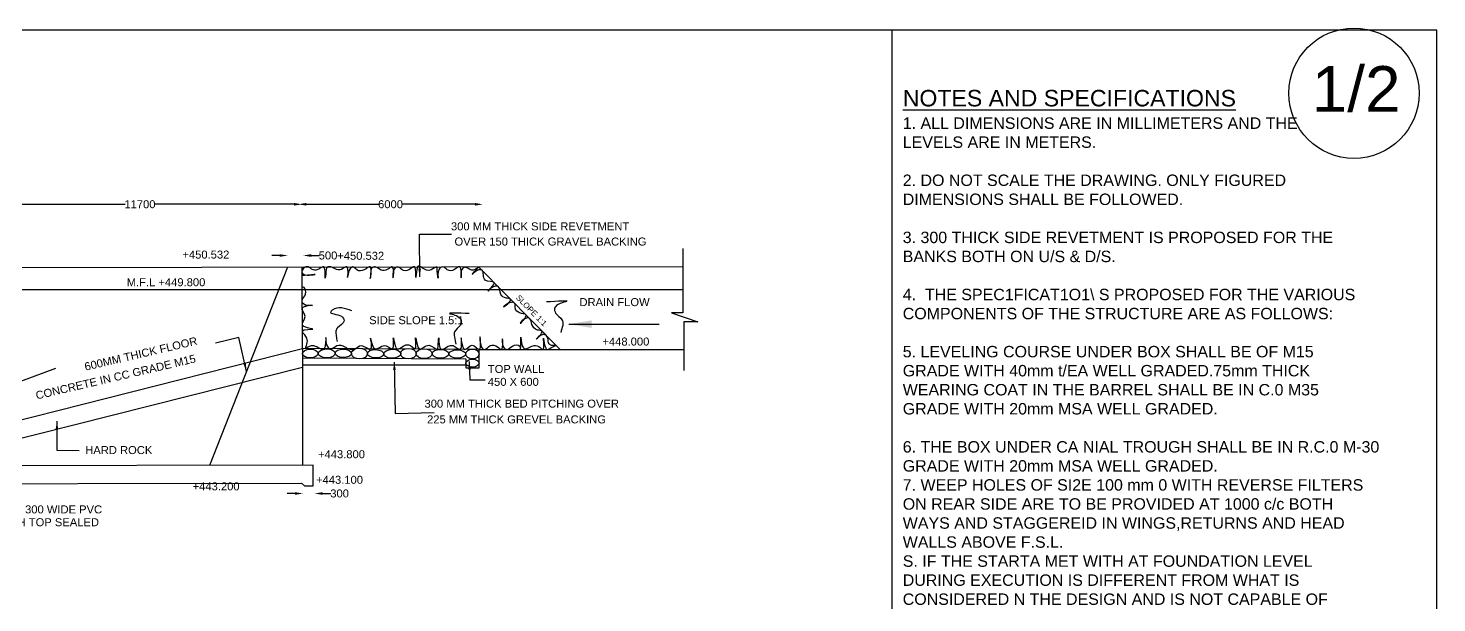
# Model space of a CAD drawing. Header units: millimetres. Extents: x 1715873 to 1731220, y 45608001 to 45618936.
# Drawn here: x 1725059 to 1731220, y 45616421 to 45618936 of the extents above; entities that cross this region are included whole.
import ezdxf

# ---------------------------------------------------------------- set-up
doc = ezdxf.new("R2010")
doc.units = ezdxf.units.MM
doc.header["$MEASUREMENT"] = 0
for name, color, linetype in [('DIMENSION', 7, 'Continuous'), ('DRAWING', 2, 'Continuous'), ('TEXT', 7, 'Continuous')]:
    doc.layers.add(name, color=color, linetype=linetype)
doc.styles.get("Standard").update_dxf_attribs({"font": 'arial.ttf', "height": 35})
doc.dimstyles.get("Standard").update_dxf_attribs({"dimtxt": 35, "dimasz": 35, "dimexe": 0.18, "dimexo": 0.0625, "dimgap": 0.09, "dimtad": 0, "dimdec": 0, "dimzin": 0, "dimdsep": 46, "dimtxsty": 'Standard', "dimcen": 0.09, "dimse1": 1, "dimse2": 1, "dimadec": 0, "dimazin": 0, "dimtfac": 1, "dimtdec": 0, "dimtofl": 0, "dimtmove": 0, "dimatfit": 3, "dimfxl": 1, "dimtolj": 1, "dimtzin": 0, "dimarcsym": 0})

# ---------------------------------------------------------------- blocks, each defined once
blk = doc.blocks.new('*D62')
at = {"layer": 'Defpoints', "color": 0, "transparency": 16777216}
for p in [(1724838.7, 45618191.5), (1726257.5, 45618194.6), (1726257.5, 45618165.1)]:
    blk.add_point(p, dxfattribs=at)
at = {"layer": 'DIMENSION', "color": 0, "lineweight": -2, "transparency": 16777216}
for p, q in [((1724873.7, 45618165.1), (1725483.9, 45618165.1)), ((1726222.5, 45618165.1), (1725612.4, 45618165.1))]:
    blk.add_line(p, q, dxfattribs=at)
at = {"layer": 'DIMENSION', "color": 0, "transparency": 16777216}
for points in [[(1724873.7, 45618170.9), (1724873.7, 45618159.3), (1724838.7, 45618165.1)], [(1726222.5, 45618170.9), (1726222.5, 45618159.3), (1726257.5, 45618165.1)]]:
    blk.add_solid(points, dxfattribs=at)
at = {"layer": 'DIMENSION', "color": 0, "transparency": 16777216, "insert": (1725548.1, 45618165.1), "char_height": 35, "attachment_point": 5}
blk.add_mtext('\\A1;11700', dxfattribs=at)
blk = doc.blocks.new('*D63')
at = {"layer": 'Defpoints', "color": 0, "transparency": 16777216}
for p in [(1726240, 45618168), (1727047.7, 45618165.1), (1727047.7, 45618160.9)]:
    blk.add_point(p, dxfattribs=at)
at = {"layer": 'DIMENSION', "color": 0, "lineweight": -2, "transparency": 16777216}
for p, q in [((1726275, 45618165.1), (1726591.5, 45618165.1)), ((1727012.7, 45618165.1), (1726696.2, 45618165.1))]:
    blk.add_line(p, q, dxfattribs=at)
at = {"layer": 'DIMENSION', "color": 0, "transparency": 16777216}
for points in [[(1726275, 45618170.9), (1726275, 45618159.3), (1726240, 45618165.1)], [(1727012.7, 45618170.9), (1727012.7, 45618159.3), (1727047.7, 45618165.1)]]:
    blk.add_solid(points, dxfattribs=at)
at = {"layer": 'DIMENSION', "color": 0, "transparency": 16777216, "insert": (1726643.9, 45618165.1), "char_height": 35, "attachment_point": 5}
blk.add_mtext('\\A1;6000', dxfattribs=at)
blk = doc.blocks.new('*D64')
at = {"layer": 'Defpoints', "color": 0, "transparency": 16777216}
for p in [(1726194.2, 45617928.4), (1726261.9, 45617940.8), (1726261.9, 45617929.9)]:
    blk.add_point(p, dxfattribs=at)
at = {"layer": 'DIMENSION', "color": 0, "lineweight": -2, "transparency": 16777216}
for p, q in [((1726159.2, 45617940.8), (1726124.2, 45617940.8)), ((1726296.9, 45617940.8), (1726331.9, 45617940.8))]:
    blk.add_line(p, q, dxfattribs=at)
at = {"layer": 'DIMENSION', "color": 0, "transparency": 16777216}
for points in [[(1726159.2, 45617946.6), (1726159.2, 45617935), (1726194.2, 45617940.8)], [(1726296.9, 45617946.6), (1726296.9, 45617935), (1726261.9, 45617940.8)]]:
    blk.add_solid(points, dxfattribs=at)
at = {"layer": 'DIMENSION', "color": 0, "transparency": 16777216, "insert": (1726370.6, 45617940.8), "char_height": 35, "attachment_point": 5}
blk.add_mtext('\\A1;500', dxfattribs=at)
blk = doc.blocks.new('*D65')
at = {"layer": 'Defpoints', "color": 0, "transparency": 16777216}
for p in [(1726312.5, 45616899.2), (1726312.5, 45616896.3), (1726261.3, 45616893.4)]:
    blk.add_point(p, dxfattribs=at)
at = {"layer": 'DIMENSION', "color": 0, "lineweight": -2, "transparency": 16777216}
for p, q in [((1726226.3, 45616899.2), (1726191.3, 45616899.2)), ((1726347.5, 45616899.2), (1726382.5, 45616899.2))]:
    blk.add_line(p, q, dxfattribs=at)
at = {"layer": 'DIMENSION', "color": 0, "transparency": 16777216}
for points in [[(1726226.3, 45616905), (1726226.3, 45616893.3), (1726261.3, 45616899.2)], [(1726347.5, 45616905), (1726347.5, 45616893.3), (1726312.5, 45616899.2)]]:
    blk.add_solid(points, dxfattribs=at)
at = {"layer": 'DIMENSION', "color": 0, "transparency": 16777216, "insert": (1726421.2, 45616899.2), "char_height": 35, "attachment_point": 5}
blk.add_mtext('\\A1;300', dxfattribs=at)

msp = doc.modelspace()

# ---------------------------------------------------------------- linework, layer by layer
at = {"layer": 'DIMENSION', "color": 0}
msp.add_lwpolyline([(1715872.7, 45608070.8), (1731219.6, 45608070.8), (1731219.6, 45618927.1), (1715872.7, 45618927.1)], close=True, dxfattribs=at)
msp.add_lwpolyline([(1728837.8, 45614807.6), (1728837.8, 45618927.1)], dxfattribs=at)
msp.add_circle((1730857.4, 45618651.1), 285, dxfattribs=at)
for centre, major_axis, ratio in [((1726293, 45617511.8), (-34.6, 0.3), 0.547777), ((1726364.5, 45617512.4), (-36.9, -0.9), 0.523583), ((1726437.1, 45617512.4), (-35.7, 0.9), 0.507207), ((1726507.7, 45617511.7), (-35, -0.2), 0.67643), ((1726578.8, 45617510.8), (-36.1, 1.1), 0.505354), ((1726651.6, 45617510.6), (-36.8, -0.8), 0.53538), ((1726721.9, 45617511.2), (-33.5, 0.2), 0.692323), ((1726790.6, 45617511.2), (-35.2, -0.2), 0.598666), ((1726862.4, 45617510.7), (-36.7, 0.7), 0.519579), ((1726936, 45617509.8), (-36.9, 0.2), 0.49437), ((1727002.2, 45617509.7), (-29.3, 0), 0.716957), ((1727002.3, 45617469.4), (-29.2, 0), 0.584024)]:
    msp.add_ellipse(centre, major_axis=major_axis, ratio=ratio, dxfattribs=at)
for points in [[(1726271.5, 45617533.4), (1726308.7, 45617546.7), (1726353.5, 45617533), (1726361.5, 45617581.3), (1726370.5, 45617538.5), (1726382.3, 45617532.9), (1726409.5, 45617547), (1726444.1, 45617541.4), (1726460, 45617532.5), (1726488.8, 45617532.4), (1726515.5, 45617546.4), (1726558.6, 45617532), (1726556.3, 45617579.2), (1726566.2, 45617544.7), (1726576.2, 45617531.9), (1726606.1, 45617543.8), (1726631, 45617542.9), (1726651.8, 45617531.6), (1726656.2, 45617580.1), (1726662.4, 45617553.1), (1726672.2, 45617531.5), (1726710.6, 45617549.4), (1726738, 45617541.8), (1726749.6, 45617533.1), (1726753, 45617581), (1726760.3, 45617552.8), (1726770.2, 45617531), (1726811.7, 45617547.9), (1726848.1, 45617530.6), (1726853.1, 45617565.4), (1726854.9, 45617580.4), (1726856.6, 45617552.4), (1726866.7, 45617530.5), (1726896.5, 45617543.8), (1726917.3, 45617546.6), (1726949.1, 45617530.1), (1726952.8, 45617581.2), (1726959.2, 45617543.8), (1726969.4, 45617530), (1727000.5, 45617548.4), (1727031.5, 45617529.7), (1727035.5, 45617584.4), (1727042, 45617539.7), (1727053.5, 45617529.7), (1727079.8, 45617546.6), (1727112.3, 45617540.6), (1727129.4, 45617529.7), (1727133.3, 45617576.8), (1727138.6, 45617539.2), (1727152, 45617529.7), (1727177.8, 45617544.6), (1727208.9, 45617543.6), (1727212.1, 45617529.7), (1727214.2, 45617583.1), (1727219.7, 45617545.7), (1727231.5, 45617532.8), (1727271.7, 45617547.3), (1727298.3, 45617537.8), (1727308.9, 45617529.7), (1727312.4, 45617579.3), (1727319.3, 45617546.1), (1727327.6, 45617529.7), (1727353.2, 45617541.1), (1727368, 45617547.3), (1727347.4, 45617547.1), (1727326.3, 45617589.7), (1727309.8, 45617594.7), (1727281, 45617575.3), (1727306.7, 45617609.5), (1727286.5, 45617614.7), (1727262.3, 45617639.2), (1727253.5, 45617663.5), (1727242.2, 45617667.6), (1727210.6, 45617644.3), (1727236.8, 45617680.4), (1727217.3, 45617687.4), (1727190.5, 45617706.2), (1727185.7, 45617732.4), (1727172.2, 45617735.7), (1727138.5, 45617716.2), (1727169.1, 45617749.2), (1727149.4, 45617754.6), (1727126.3, 45617770.5), (1727114, 45617805.2), (1727100.9, 45617806.6), (1727069.3, 45617785), (1727097.4, 45617822), (1727058.4, 45617833.1), (1727044.1, 45617876.2), (1727022.4, 45617875), (1727000.4, 45617857.5), (1727029.2, 45617891.3), (1727007.4, 45617876), (1726973.9, 45617888.9), (1726959.8, 45617886), (1726952.4, 45617842.5), (1726946.4, 45617891.2), (1726923.6, 45617879.1), (1726892.3, 45617878.2), (1726870.9, 45617891.1), (1726856.6, 45617881.6), (1726851.9, 45617841.1), (1726848.3, 45617871.7), (1726845.3, 45617891.1), (1726822.2, 45617877.7), (1726783.9, 45617886), (1726776.7, 45617891), (1726764.6, 45617893.6), (1726759.3, 45617879.8), (1726754.4, 45617845.2), (1726748.4, 45617891), (1726723.7, 45617878), (1726694.4, 45617878.4), (1726673.9, 45617890.9), (1726661, 45617882.8), (1726655.5, 45617842.9), (1726651.8, 45617890.9), (1726631.5, 45617881), (1726602.5, 45617877), (1726577.1, 45617890.8), (1726563.3, 45617887.2), (1726557.3, 45617858.1), (1726555.2, 45617839.9), (1726555.2, 45617890.8), (1726529.1, 45617878.4), (1726496.4, 45617878.2), (1726477.7, 45617890.8), (1726468.7, 45617885.1), (1726456, 45617845.2), (1726453.2, 45617890.7), (1726429.1, 45617880.3), (1726408.1, 45617879.6), (1726382.9, 45617890.7), (1726369.3, 45617890.6), (1726360.6, 45617858.4), (1726358, 45617842.2), (1726352, 45617890.6), (1726326.6, 45617879.1), (1726298.7, 45617881.4), (1726283.5, 45617890.6), (1726269.9, 45617890.5), (1726258, 45617863.2), (1726314, 45617858.4), (1726268.3, 45617853.1), (1726258, 45617853.1)], [(1726271.5, 45617533.4), (1726274.2, 45617585.9), (1726258.3, 45617610.5), (1726303.9, 45617618.7), (1726268.6, 45617628.4), (1726258.3, 45617637), (1726270.8, 45617673.6), (1726258.2, 45617712), (1726303.2, 45617722.7), (1726260.9, 45617730.1), (1726258.1, 45617745.7), (1726272.1, 45617771.9), (1726258.1, 45617804.3), (1726257.8, 45617804.3)], [(1726475.1, 45617698.4), (1726389, 45617701.2), (1726382.2, 45617694.3), (1726429.1, 45617675.2), (1726440.5, 45617655.2), (1726412.2, 45617624.1), (1726405.4, 45617609.6), (1726406.3, 45617588.7), (1726409.9, 45617565)], [(1727325.5, 45617738.9), (1727413, 45617740.2), (1727361.4, 45617710.2), (1727366.1, 45617689), (1727393.8, 45617660), (1727388, 45617603.6)], [(1726988.4, 45617687), (1726903.8, 45617686.2), (1726948.9, 45617665.3), (1726949.4, 45617636.1), (1726924, 45617607.1), (1726923.2, 45617584.5), (1726930.2, 45617552.4)]]:
    msp.add_spline(points, degree=3, dxfattribs=at)
at = {"layer": 'DRAWING', "color": 0}
for points in [[(1727921.9, 45617971.2), (1727921.9, 45617690.1), (1727872.5, 45617690.1), (1727988.4, 45617650.4), (1727926.3, 45617650.4), (1727926.3, 45617438)], [(1720615.5, 45617539.9), (1721536.5, 45617349), (1724262.8, 45617346.6), (1724765.2, 45617484), (1724765.2, 45617889.1), (1727921.9, 45617892.2)], [(1720616.2, 45617209.3), (1721515.9, 45617029.5), (1724240.8, 45617025.8), (1724761.3, 45617153.9), (1726258.4, 45617533.5), (1726258, 45617890.5)], [(1726193, 45617890.5), (1725852.5, 45617022.2)], [(1727029.2, 45617891.3), (1727385.3, 45617529.7)], [(1724765.2, 45617792.5), (1727921.9, 45617792.5)], [(1726258.4, 45617533.5), (1726259, 45617022.7)], [(1727031.5, 45617529.7), (1726258.4, 45617533.5)], [(1726258.4, 45617493.7), (1726973.1, 45617489.3), (1726973.1, 45617449.6), (1727031.5, 45617449.6), (1727031.5, 45617529.7), (1727926.3, 45617529.7)], [(1724765.2, 45617484), (1724759.7, 45617020.9), (1724294.8, 45617020.9), (1724294.8, 45616941.3), (1726254.8, 45616944.3), (1726268.2, 45616932.5), (1726306.2, 45616932.5), (1726306.2, 45617022.8), (1724759.7, 45617020.9)], [(1724760.3, 45617074.5), (1726258.5, 45617451.7)], [(1726973.1, 45617461.1), (1726258.4, 45617460.2)]]:
    msp.add_lwpolyline(points, dxfattribs=at)

# ---------------------------------------------------------------- texts
at = {"layer": 'DIMENSION', "color": 0}
msp.add_text('1/2', height=200, dxfattribs=at).set_placement((1730672.5, 45618569.9))
at = {"layer": 'TEXT', "color": 0}
for s, p in [('300 MM THICK SIDE REVETMENT', (1726908.2, 45618051)), ('OVER 150 THICK GRAVEL BACKING', (1726923.7, 45617984.5)), ('+450.532', (1725733.8, 45617927.5)), ('+450.532', (1726410.9, 45617922.2)), ('M.F.L +449.800', (1725490.2, 45617806.4)), ('DRAIN FLOW', (1727470.2, 45617719.4)), ('SIDE SLOPE 1.5:1', (1726550.6, 45617640.2)), ('+448.000', (1727570.5, 45617546.8)), ('TOP WALL', (1727069.5, 45617426.7)), ('450 X 600', (1727069.5, 45617370.4)), ('300 MM THICK BED PITCHING OVER', (1726792.6, 45617275)), ('225 MM THICK GREVEL BACKING', (1726803.8, 45617206)), ('HARD ROCK', (1725308.9, 45617071.7)), ('+443.800', (1726326.8, 45617053.5)), ('+443.100', (1726318.2, 45616941.7)), ('+443.200', (1725778.5, 45616913)), ('20 TH. EXPANSION JOINT WITH 300 WIDE PVC', (1724293.3, 45616812.1)), ('WATER STOP ALL ROUND WITH TOP SEALED', (1724293.3, 45616755.9))]:
    msp.add_text(s, height=35, dxfattribs=at).set_placement(p)
for s, height, rotation, p in [('SLOPE 1:1', 25, 314.5628, (1727190.4, 45617753.7)), ('600MM THICK FLOOR', 35, 13.18347, (1725310.1, 45617436.3)), ('CONCRETE IN CC GRADE M15', 35, 13.18347, (1725096.6, 45617310.3))]:
    msp.add_text(s, height=height, rotation=rotation, dxfattribs=at).set_placement(p)
at = {"layer": 'TEXT', "color": 0, "insert": (1728884, 45618665.7), "char_height": 50, "attachment_point": 1}
msp.add_mtext_dynamic_manual_height_columns('{\\H1.4444x;\\L\\C256;NOTES AND SPECIFICATIONS\\H0.69231x;\\l\\P1. ALL DIMENSIONS ARE IN MILLIMETERS AND THE\\PLEVELS ARE IN METERS.\\P\\P2. DO NOT SCALE THE DRAWING. ONLY FIGURED\\PDIMENSIONS SHALL BE FOLLOWED.\\P\\P3. 300 THICK SIDE REVETMENT IS PROPOSED FOR THE\\PBANKS BOTH ON U/S & D/S.\\P\\P4.  THE SPEC1FICAT1O1\\\\ S PROPOSED FOR THE VARIOUS\\PCOMPONENTS OF THE STRUCTURE ARE AS FOLLOWS:\\P\\P5. LEVELING COURSE UNDER BOX SHALL BE OF M15\\PGRADE WITH 40mm t/EA WELL GRADED.75mm THICK\\PWEARING COAT IN THE BARREL SHALL BE IN C.0 M35\\PGRADE WITH 20mm MSA WELL GRADED.\\P\\P6. THE BOX UNDER CA NIAL TROUGH SHALL BE IN R.C.0 M-30\\PGRADE WITH 20mm MSA WELL GRADED.\\P7. WEEP HOLES OF SI2E 100 mm 0 WITH REVERSE FILTERS\\PON REAR SIDE ARE TO BE PROVIDED AT 1000 c/c BOTH\\PWAYS AND STAGGEREID IN WINGS,RETURNS AND HEAD\\PWALLS ABOVE F.S.L.\\PS. IF THE STARTA MET WITH AT FOUNDATION LEVEL\\PDURING EXECUTION IS DIFFERENT FROM WHAT IS\\PCONSIDERED N THE DESIGN AND IS NOT CAPABLE OF\\PTAKING THE DESIGNED STRESSES (SHOWN IN THE STRESS\\PTABLE) THE SECTION SHALL BE REVISED SUITABLY.\\P9. THE HEAD WALLS,WING WALLS AND RETURN WALLS ARE\\PDESIGNED FOR EARTH PRESSURE BASED ON TVA\\PPROCEDURE WITH BACK FILL SOILS ON NON-COHESIVE\\PNATURE AND AN ANGLE OF INTERNAL FRACTION AS 28°\\PAND WITH k VALUE NOT MORE THAN 3 MM f   YEAR\\PAND WITH  SATURATED EARTH AS 2.ITICUM.THE BACK\\PFILLING OF THESE WALLS SHALL BE WITH SOILS HAVING\\PTHE PROPERTIES AS ABOVE AND PROPERLY COMPACTED\\PTO MAXIMUM DRY DENSITY AT O.M.0 AND SHALL BE DONE\\PCONCURRENTLY WITH RAISING OF STRUCTURE\\P10. SUITABLE SOIL TESTS SHALL BE CONDUCTED TO\\PENSURE THE SAFE BEARING CAPACITY OF SOIL AT\\PDIFFERENT SECTIONS.}', width=2427.966, gutter_width=450, heights=[0], dxfattribs=at)

# ---------------------------------------------------------------- dimensions: what is measured, and where the dimension line sits
at = {"layer": 'DIMENSION', "color": 0}
for base, p1, p2, text, picture, middle in [((1726257.5, 45618165.1), (1724838.7, 45618191.5), (1726257.5, 45618194.6), '11700', '*D62', (1725548.1, 45618165.1)), ((1727047.7, 45618165.1), (1726240, 45618168), (1727047.7, 45618160.9), '6000', '*D63', (1726643.9, 45618165.1)), ((1726261.9, 45617940.8), (1726194.2, 45617928.4), (1726261.9, 45617929.9), '500', '*D64', (1726370.6, 45617940.8)), ((1726312.5, 45616899.2), (1726261.3, 45616893.4), (1726312.5, 45616896.3), '300', '*D65', (1726421.2, 45616899.2))]:
    dim = msp.add_linear_dim(base=base, p1=p1, p2=p2, text=text, dimstyle='Standard', dxfattribs=at)
    dim.commit()
    dim.dimension.update_dxf_attribs({"geometry": picture, "text_midpoint": middle})

# ---------------------------------------------------------------- leaders
for points, override in [([(1726771.4, 45617847.7), (1726770.8, 45618033.8), (1726911.1, 45618033.8)], {"dimgap": 0.09, "dimtad": 0}), ([(1727423, 45617640.4), (1727818.6, 45617640.4)], {"dimasz": 100, "dimgap": 0.09, "dimtad": 0}), ([(1726013.9, 45617433.7), (1725980, 45617582.1), (1725878.6, 45617556.6)], {"dimgap": 0.09, "dimtad": 0}), ([(1726660.3, 45617474.7), (1726664.5, 45617248.9), (1726835.3, 45617253.1)], {"dimgap": 0.09, "dimtad": 0}), ([(1726987.8, 45617476.4), (1726991.4, 45617396.7), (1727058.2, 45617396.9)], {"dimgap": 0.09, "dimtad": 0}), ([(1724798.2, 45617305.4), (1725180.6, 45617448.2)], {"dimasz": 100, "dimgap": 0.09, "dimtad": 0}), ([(1725185.1, 45617215.3), (1725184.5, 45617089.2), (1725281.8, 45617087.5)], {"dimgap": 0.09, "dimtad": 0})]:
    msp.add_leader(points, dimstyle='Standard', override=override, dxfattribs=at)

doc.saveas('drawing.dxf')
